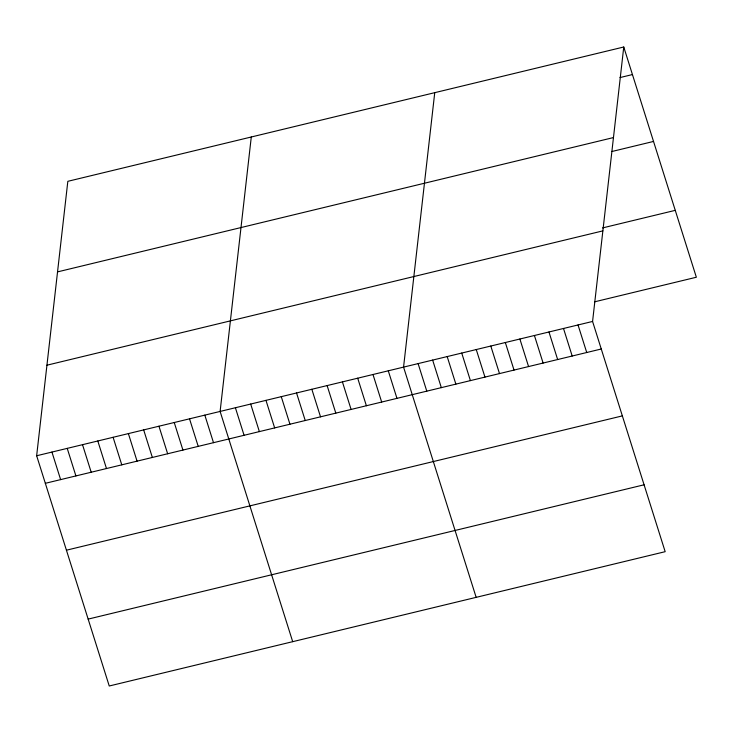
<?xml version="1.0" encoding="UTF-8"?>
<svg xmlns="http://www.w3.org/2000/svg" width="733" height="733" viewBox="0 0 733 733"><rect width="100%" height="100%" fill="white"/><g stroke="black" fill="none" stroke-linecap="round" stroke-linejoin="round"><path stroke-width="1.1" d="M623.756 47.004L592.576 321.448L665.17 551.683L109.244 685.996L36.65 455.761L67.83 181.317L623.756 47.004L696.35 277.239L594.573 301.831M251.282 136.998L220.111 411.433L292.696 641.668M434.742 92.67L403.562 367.114L476.157 597.349M619.981 77.57L632.442 74.564M57.54 271.888L613.466 137.566M611.991 151.484L653.534 141.442M602.563 227.917L675.258 210.353M46.939 365.199L602.865 230.877M36.65 455.761L592.576 321.448M45.336 483.313L601.271 349M66.428 550.199L622.354 415.886M88.152 619.11L644.087 484.797M578.035 324.957L586.73 352.509M563.503 328.466L572.189 356.027M548.962 331.985L557.648 359.536M534.421 335.494L543.107 363.055M519.88 339.012L528.566 366.564M505.339 342.522L514.025 370.073M490.798 346.031L499.494 373.592M476.258 349.549L484.953 377.101M461.726 353.059L470.412 380.619M447.185 356.577L455.871 384.129M432.644 360.086L441.33 387.638M418.103 363.595L426.789 391.156M388.279 370.806L396.965 398.358M372.987 374.499L381.673 402.05M357.695 378.191L366.39 405.752M342.412 381.884L351.098 409.445M327.12 385.576L335.815 413.137M311.837 389.278L320.523 416.83M296.544 392.97L305.23 420.522M281.261 396.663L289.947 424.215M265.969 400.355L274.655 427.907M250.686 404.048L259.372 431.609M235.394 407.74L244.08 435.301M204.819 415.125L213.505 442.686M189.526 418.827L198.222 446.379M174.243 422.52L182.929 450.071M158.951 426.212L167.646 453.764M143.668 429.904L152.354 457.456M128.376 433.597L137.071 461.158M113.093 437.289L121.779 464.85M97.801 440.982L106.487 468.543M82.517 444.684L91.204 472.235M67.225 448.376L75.911 475.928M51.942 452.069L60.628 479.62"/></g></svg>
